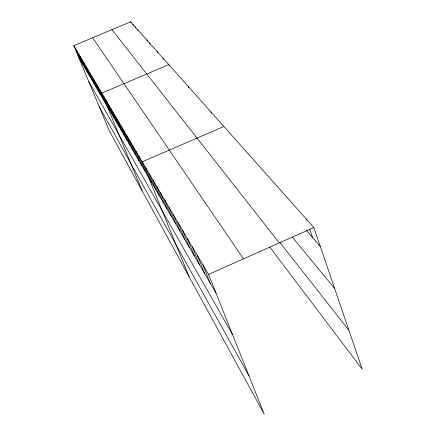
<?xml version="1.0" encoding="UTF-8"?>
<svg xmlns="http://www.w3.org/2000/svg" width="436" height="436" viewBox="0 0 436 436"><rect width="100%" height="100%" fill="white"/><g stroke="black" fill="none" stroke-linecap="round" stroke-linejoin="round"><path stroke-width="0.65" d="M313.86 227.548L130.664 21.8L73.804 45.666L208.55 274.408L313.86 227.548L362.196 369.183L269.808 247.13M223.87 126.484L142.212 161.8L189.126 276.778M306.513 230.54L320.297 246.422M292.245 237.031L334.674 288.545M279.77 242.367L348.909 330.254M111.959 29.648L279.323 242.917M92.628 37.763L243.517 258.848M78.393 56.68L215.973 293.041M88.775 81.581L232.541 334.625M99.245 106.695L248.94 375.788M87.532 68.975L92.465 80.856M85.685 65.836L90.574 77.603M83.876 62.768L88.715 74.414M82.104 59.759L86.906 71.297M80.371 56.822L85.129 68.25M78.676 53.944L83.39 65.264M77.019 51.126L81.69 62.343M75.395 48.369L80.028 59.481M73.804 45.666L109.191 130.549L264.243 414.2L208.55 274.408M142.158 190.854L101.746 93.108L168.792 64.621L169.255 65.841M99.572 89.413L104.793 102.029M97.446 85.805L102.618 98.291M95.37 82.279L100.493 94.645M93.342 78.84L98.416 91.075M91.364 75.477L96.389 87.592M89.429 72.191L94.405 84.186M116.014 117.328L121.617 130.936M113.485 113.028L119.028 126.489M111.017 108.842L116.505 122.151M108.613 104.76L114.041 117.927M106.264 100.776L111.643 113.801M103.981 96.896L109.305 109.785M129.748 140.643L135.656 155.053M126.849 135.721L132.691 149.968M124.031 130.931L129.808 145.014M121.29 126.276L127.007 140.196M118.619 121.742L124.276 135.503M145.668 167.664L151.913 182.984M138.959 156.273L145.063 171.217M135.803 150.91L141.836 165.675M132.729 145.706L138.703 160.29M156.715 186.412L163.178 202.348M152.911 179.959L159.304 195.682M149.232 173.713L155.548 189.235M173.245 214.479L180.041 231.309M168.901 207.1L175.61 223.695M164.699 199.971L171.326 216.338M160.639 193.077L167.184 209.226M187.257 238.258L194.309 255.823M182.417 230.045L189.382 247.354M177.752 222.126L184.624 239.19M197.492 255.638L204.724 273.721M192.276 246.787L199.421 264.603M202.909 264.837L210.239 283.193M132.838 24.242L133.318 25.484M130.664 21.8L131.143 23.032M137.318 29.277L137.809 30.542M135.056 26.732L135.542 27.986M149.406 42.848L149.891 44.107M146.883 40.014L147.363 41.262M157.331 51.748L157.799 52.979M162.922 58.032L163.402 59.291M188.227 86.453L188.695 87.701M210.98 112.003L211.433 113.229M306.225 218.981L306.666 220.262M309.745 229.232L312.607 237.56"/></g></svg>
